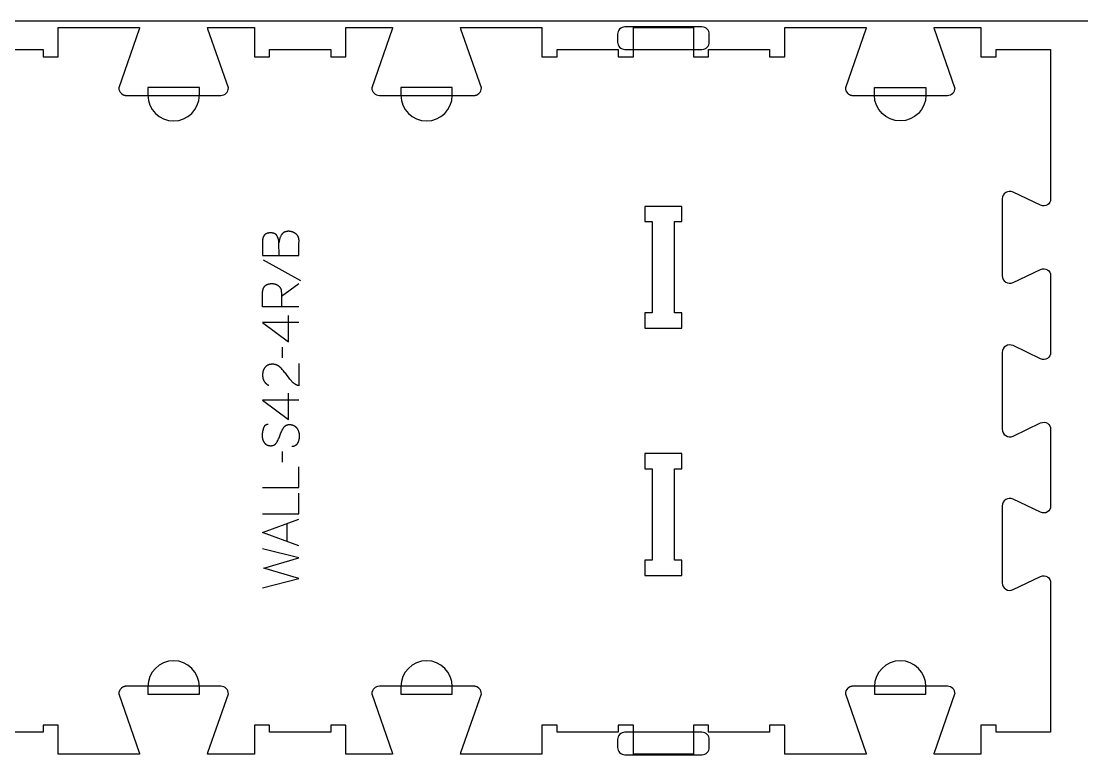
# Model space of a CAD drawing. Extents: x 0 to 4485, y 0 to 10771.
# Drawn here: x 1609 to 2485, y 6279 to 6889 of the extents above; entities that cross this region are included whole.
import ezdxf

# ---------------------------------------------------------------- set-up
doc = ezdxf.new("R2010")
doc.units = 0
for name, color, linetype in [('0_SHEET_SPRUCEPLY_2440X122', 1, 'CONTINUOUS'), ('1_ANYTOOL_1MMDEEP_LABELS_S', 2, 'CONTINUOUS'), ('3_ANYTOOL_CUTTHROUGH_INSID', 4, 'CONTINUOUS'), ('4_ANYTOOL_CUTTHROUGH_OUTSI', 5, 'CONTINUOUS'), ('5_ANYTOOL_HALF_MILL_9MM_IN', 3, 'CONTINUOUS')]:
    doc.layers.add(name, color=color, linetype=linetype)

msp = doc.modelspace()

# ---------------------------------------------------------------- linework, layer by layer
at = {"layer": '0_SHEET_SPRUCEPLY_2440X122'}
msp.add_lwpolyline([(371.7, 6889.42), (371.7, 5669.42), (2811.7, 5669.42), (2811.7, 6889.42)], close=True, dxfattribs=at)
at = {"layer": '1_ANYTOOL_1MMDEEP_LABELS_S', "color": 2}
for points in [[(1808.72, 6696), (1838.72, 6696), (1838.72, 6705.69), (1838.8, 6708.22), (1838.81, 6708.44), (1838.81, 6708.67), (1838.8, 6708.89), (1838.79, 6709.11), (1838.77, 6709.33), (1838.75, 6709.54), (1838.72, 6709.75), (1838.69, 6709.96), (1838.65, 6710.16), (1838.6, 6710.36), (1838.55, 6710.56), (1838.5, 6710.75), (1838.44, 6710.94), (1838.37, 6711.13), (1838.3, 6711.32), (1838.22, 6711.5), (1838.13, 6711.68), (1838.04, 6711.85), (1837.95, 6712.03), (1837.85, 6712.19), (1837.74, 6712.36), (1837.63, 6712.52), (1837.51, 6712.68), (1837.39, 6712.84), (1837.26, 6712.99), (1837.13, 6713.14), (1836.99, 6713.29), (1836.84, 6713.43), (1836.69, 6713.58), (1836.54, 6713.71), (1836.38, 6713.85), (1836.21, 6713.98), (1836.04, 6714.11), (1835.87, 6714.23), (1835.69, 6714.35), (1835.52, 6714.47), (1835.34, 6714.58), (1835.17, 6714.69), (1834.99, 6714.79), (1834.81, 6714.89), (1834.63, 6714.98), (1834.45, 6715.08), (1834.27, 6715.16), (1834.09, 6715.25), (1833.9, 6715.33), (1833.72, 6715.4), (1833.53, 6715.47), (1833.34, 6715.54), (1833.15, 6715.6), (1832.96, 6715.66), (1832.77, 6715.71), (1832.58, 6715.77), (1832.39, 6715.81), (1832.19, 6715.85), (1832, 6715.89), (1831.8, 6715.93), (1831.6, 6715.96), (1831.4, 6715.98), (1831.2, 6716.01), (1831, 6716.03), (1830.8, 6716.04), (1830.6, 6716.05), (1830.39, 6716.06), (1830.19, 6716.06), (1829.94, 6716.06), (1829.69, 6716.05), (1829.44, 6716.03), (1829.21, 6716.01), (1828.97, 6715.99), (1828.74, 6715.96), (1828.52, 6715.92), (1828.3, 6715.88), (1828.08, 6715.83), (1827.87, 6715.77), (1827.66, 6715.71), (1827.46, 6715.65), (1827.26, 6715.58), (1827.06, 6715.5), (1826.87, 6715.42), (1826.69, 6715.33), (1826.6, 6715.28), (1826.51, 6715.24), (1826.42, 6715.19), (1826.33, 6715.14), (1826.25, 6715.08), (1826.16, 6715.03), (1826.08, 6714.98), (1825.99, 6714.92), (1825.91, 6714.86), (1825.83, 6714.8), (1825.75, 6714.74), (1825.67, 6714.68), (1825.6, 6714.62), (1825.52, 6714.55), (1825.44, 6714.49), (1825.37, 6714.42), (1825.3, 6714.35), (1825.23, 6714.28), (1825.15, 6714.21), (1825.09, 6714.13), (1825.02, 6714.06), (1824.95, 6713.98), (1824.82, 6713.83), (1824.69, 6713.66), (1824.57, 6713.5), (1824.45, 6713.32), (1824.34, 6713.14), (1824.12, 6712.78), (1823.92, 6712.4), (1823.72, 6712.02), (1823.54, 6711.64), (1823.37, 6711.25), (1823.21, 6710.85), (1823.06, 6710.45), (1822.93, 6710.04), (1822.8, 6709.62), (1822.69, 6709.2), (1822.59, 6708.77), (1822.5, 6708.34), (1822.42, 6707.9), (1822.36, 6707.45), (1822.3, 6707), (1822.26, 6706.54)], [(1822.39, 6696), (1822.26, 6706.54), (1822.23, 6706.94), (1822.19, 6707.34), (1822.14, 6707.72), (1822.08, 6708.11), (1822.01, 6708.48), (1821.94, 6708.85), (1821.85, 6709.22), (1821.76, 6709.58), (1821.66, 6709.94), (1821.55, 6710.29), (1821.43, 6710.63), (1821.3, 6710.97), (1821.16, 6711.3), (1821.01, 6711.63), (1820.86, 6711.95), (1820.69, 6712.27), (1820.65, 6712.34), (1820.61, 6712.42), (1820.56, 6712.49), (1820.52, 6712.57), (1820.47, 6712.64), (1820.42, 6712.71), (1820.37, 6712.78), (1820.31, 6712.85), (1820.26, 6712.92), (1820.2, 6712.99), (1820.15, 6713.05), (1820.09, 6713.12), (1820.03, 6713.18), (1819.97, 6713.24), (1819.91, 6713.3), (1819.84, 6713.36), (1819.78, 6713.42), (1819.71, 6713.48), (1819.65, 6713.53), (1819.58, 6713.59), (1819.51, 6713.64), (1819.43, 6713.69), (1819.36, 6713.74), (1819.29, 6713.79), (1819.21, 6713.84), (1819.13, 6713.89), (1819.06, 6713.93), (1818.98, 6713.98), (1818.89, 6714.02), (1818.81, 6714.06), (1818.73, 6714.11), (1818.64, 6714.15), (1818.56, 6714.18), (1818.47, 6714.22), (1818.29, 6714.29), (1818.1, 6714.36), (1817.91, 6714.42), (1817.71, 6714.48), (1817.51, 6714.53), (1817.3, 6714.57), (1817.09, 6714.62), (1816.87, 6714.65), (1816.65, 6714.68), (1816.42, 6714.71), (1816.18, 6714.73), (1815.94, 6714.75), (1815.7, 6714.76), (1815.44, 6714.77), (1815.19, 6714.77), (1814.79, 6714.77), (1814.6, 6714.76), (1814.4, 6714.75), (1814.22, 6714.73), (1814.03, 6714.71), (1813.85, 6714.69), (1813.67, 6714.67), (1813.5, 6714.64), (1813.32, 6714.61), (1813.15, 6714.57), (1812.99, 6714.54), (1812.83, 6714.5), (1812.67, 6714.45), (1812.51, 6714.4), (1812.36, 6714.35), (1812.21, 6714.3), (1812.06, 6714.24), (1811.92, 6714.18), (1811.77, 6714.12), (1811.64, 6714.05), (1811.5, 6713.98), (1811.37, 6713.91), (1811.24, 6713.83), (1811.12, 6713.75), (1811, 6713.67), (1810.88, 6713.58), (1810.76, 6713.49), (1810.65, 6713.4), (1810.54, 6713.3), (1810.44, 6713.2), (1810.33, 6713.1), (1810.23, 6712.99), (1810.14, 6712.89), (1810.04, 6712.77), (1809.95, 6712.66), (1809.87, 6712.54), (1809.78, 6712.42), (1809.7, 6712.29), (1809.63, 6712.16), (1809.55, 6712.03), (1809.48, 6711.89), (1809.41, 6711.75), (1809.35, 6711.61), (1809.29, 6711.47), (1809.23, 6711.32), (1809.17, 6711.17), (1809.12, 6711.01), (1809.07, 6710.85), (1809.03, 6710.69), (1808.98, 6710.53), (1808.94, 6710.36), (1808.91, 6710.19), (1808.87, 6710.01), (1808.84, 6709.83), (1808.82, 6709.65), (1808.79, 6709.47), (1808.77, 6709.28), (1808.76, 6709.09), (1808.74, 6708.9), (1808.72, 6708.5), (1808.72, 6708.09), (1808.72, 6696)], [(1809.19, 6692.57), (1839.96, 6675.39)], [(1838.72, 6653.62), (1808.72, 6653.62), (1808.72, 6664.97), (1808.72, 6665.46), (1808.75, 6665.94), (1808.76, 6666.17), (1808.79, 6666.4), (1808.81, 6666.62), (1808.84, 6666.84), (1808.87, 6667.06), (1808.91, 6667.27), (1808.95, 6667.48), (1808.99, 6667.68), (1809.04, 6667.88), (1809.09, 6668.08), (1809.15, 6668.27), (1809.21, 6668.46), (1809.27, 6668.64), (1809.34, 6668.83), (1809.41, 6669), (1809.48, 6669.18), (1809.56, 6669.35), (1809.64, 6669.51), (1809.73, 6669.67), (1809.82, 6669.83), (1809.91, 6669.98), (1810.01, 6670.13), (1810.11, 6670.28), (1810.22, 6670.42), (1810.33, 6670.56), (1810.44, 6670.69), (1810.56, 6670.82), (1810.68, 6670.95), (1810.8, 6671.07), (1810.93, 6671.19), (1811.06, 6671.31), (1811.2, 6671.42), (1811.34, 6671.52), (1811.48, 6671.63), (1811.63, 6671.73), (1811.78, 6671.82), (1811.93, 6671.91), (1812.09, 6672), (1812.26, 6672.09), (1812.42, 6672.17), (1812.59, 6672.24), (1812.77, 6672.31), (1812.95, 6672.38), (1813.13, 6672.45), (1813.31, 6672.51), (1813.5, 6672.56), (1813.7, 6672.61), (1813.89, 6672.66), (1814.09, 6672.71), (1814.3, 6672.75), (1814.51, 6672.79), (1814.72, 6672.82), (1814.94, 6672.85), (1815.16, 6672.87), (1815.38, 6672.89), (1815.61, 6672.91), (1816.08, 6672.94), (1816.56, 6672.94), (1816.74, 6672.94), (1816.91, 6672.94), (1817.09, 6672.93), (1817.26, 6672.92), (1817.43, 6672.9), (1817.6, 6672.88), (1817.77, 6672.86), (1817.94, 6672.83), (1818.11, 6672.8), (1818.28, 6672.77), (1818.45, 6672.73), (1818.61, 6672.69), (1818.78, 6672.65), (1818.94, 6672.6), (1819.11, 6672.55), (1819.27, 6672.5), (1819.43, 6672.44), (1819.59, 6672.38), (1819.75, 6672.32), (1819.91, 6672.25), (1820.07, 6672.18), (1820.23, 6672.1), (1820.38, 6672.02), (1820.54, 6671.94), (1820.69, 6671.86), (1820.84, 6671.77), (1821, 6671.68), (1821.15, 6671.58), (1821.3, 6671.48), (1821.45, 6671.38), (1821.6, 6671.27), (1821.74, 6671.17), (1821.89, 6671.05), (1822.03, 6670.94), (1822.17, 6670.82), (1822.3, 6670.7), (1822.43, 6670.58), (1822.55, 6670.46), (1822.67, 6670.33), (1822.78, 6670.2), (1822.89, 6670.07), (1823, 6669.93), (1823.1, 6669.8), (1823.19, 6669.66), (1823.29, 6669.52), (1823.37, 6669.38), (1823.46, 6669.23), (1823.53, 6669.08), (1823.61, 6668.93), (1823.68, 6668.78), (1823.74, 6668.62), (1823.8, 6668.46), (1823.86, 6668.3), (1823.91, 6668.14), (1823.96, 6667.98), (1824, 6667.81), (1824.04, 6667.64), (1824.08, 6667.47), (1824.11, 6667.29), (1824.13, 6667.12), (1824.15, 6666.94), (1824.17, 6666.76), (1824.18, 6666.57), (1824.25, 6664.65), (1824.27, 6662.62), (1824.27, 6653.66)], [(1824.27, 6662.62), (1838.76, 6673.07)], [(1838.72, 6640.84), (1808.67, 6640.89), (1830.06, 6624.86)], [(1830.06, 6624.86), (1830.06, 6646.63)], [(1824.83, 6620.57), (1824.92, 6611.79)], [(1838.67, 6606.86), (1838.63, 6588.56), (1838.17, 6588.7), (1837.95, 6588.78), (1837.73, 6588.86), (1837.51, 6588.95), (1837.29, 6589.04), (1837.08, 6589.13), (1836.86, 6589.23), (1836.65, 6589.33), (1836.45, 6589.43), (1836.24, 6589.54), (1836.04, 6589.65), (1835.84, 6589.76), (1835.64, 6589.88), (1835.44, 6590), (1835.25, 6590.13), (1835.06, 6590.26), (1834.87, 6590.39), (1834.68, 6590.52), (1834.5, 6590.66), (1834.32, 6590.8), (1834.14, 6590.95), (1833.96, 6591.1), (1833.79, 6591.25), (1833.62, 6591.41), (1833.45, 6591.57), (1833.28, 6591.73), (1833.12, 6591.9), (1832.95, 6592.07), (1832.79, 6592.25), (1832.48, 6592.61), (1831.26, 6594.08), (1830.08, 6595.58), (1828.92, 6597.08), (1827.79, 6598.61), (1827.23, 6599.36), (1826.66, 6600.1), (1826.08, 6600.81), (1825.49, 6601.5), (1824.9, 6602.16), (1824.3, 6602.81), (1823.69, 6603.43), (1823.07, 6604.03), (1822.92, 6604.17), (1822.76, 6604.31), (1822.6, 6604.45), (1822.43, 6604.58), (1822.27, 6604.71), (1822.1, 6604.83), (1821.93, 6604.95), (1821.76, 6605.06), (1821.58, 6605.17), (1821.41, 6605.27), (1821.23, 6605.37), (1821.05, 6605.47), (1820.86, 6605.56), (1820.68, 6605.64), (1820.49, 6605.72), (1820.3, 6605.8), (1820.11, 6605.87), (1819.91, 6605.94), (1819.71, 6606), (1819.51, 6606.06), (1819.31, 6606.11), (1819.11, 6606.16), (1818.9, 6606.2), (1818.69, 6606.24), (1818.48, 6606.27), (1818.27, 6606.3), (1818.05, 6606.33), (1817.84, 6606.35), (1817.62, 6606.37), (1817.4, 6606.38), (1817.17, 6606.38), (1816.94, 6606.39), (1816.69, 6606.38), (1816.45, 6606.38), (1816.21, 6606.36), (1815.97, 6606.35), (1815.73, 6606.32), (1815.5, 6606.3), (1815.27, 6606.27), (1815.05, 6606.23), (1814.83, 6606.19), (1814.62, 6606.14), (1814.4, 6606.09), (1814.19, 6606.03), (1813.99, 6605.97), (1813.79, 6605.9), (1813.59, 6605.83), (1813.4, 6605.75), (1813.21, 6605.67), (1813.02, 6605.59), (1812.84, 6605.5), (1812.66, 6605.4), (1812.49, 6605.3), (1812.32, 6605.19), (1812.15, 6605.08), (1811.99, 6604.96), (1811.83, 6604.84), (1811.67, 6604.72), (1811.52, 6604.59), (1811.37, 6604.45), (1811.23, 6604.31), (1811.09, 6604.16), (1810.95, 6604.01), (1810.82, 6603.86), (1810.69, 6603.7), (1810.56, 6603.54), (1810.44, 6603.37), (1810.32, 6603.21), (1810.21, 6603.04), (1810.1, 6602.86), (1810, 6602.69), (1809.9, 6602.51), (1809.8, 6602.33), (1809.71, 6602.15), (1809.62, 6601.96), (1809.54, 6601.77), (1809.46, 6601.58), (1809.38, 6601.39), (1809.31, 6601.2), (1809.24, 6601), (1809.18, 6600.8), (1809.12, 6600.59), (1809.06, 6600.39), (1809.01, 6600.18), (1808.96, 6599.97), (1808.92, 6599.75), (1808.88, 6599.54), (1808.85, 6599.32), (1808.82, 6599.1), (1808.79, 6598.87), (1808.77, 6598.65), (1808.75, 6598.42), (1808.73, 6598.18), (1808.72, 6597.95), (1808.72, 6597.47), (1808.72, 6597.11), (1808.74, 6596.75), (1808.76, 6596.39), (1808.8, 6596.05), (1808.84, 6595.71), (1808.9, 6595.37), (1808.96, 6595.04), (1809.03, 6594.72), (1809.12, 6594.41), (1809.17, 6594.26), (1809.21, 6594.1), (1809.27, 6593.95), (1809.32, 6593.8), (1809.37, 6593.65), (1809.43, 6593.51), (1809.49, 6593.36), (1809.56, 6593.22), (1809.62, 6593.08), (1809.69, 6592.94), (1809.76, 6592.8), (1809.84, 6592.66), (1809.91, 6592.53), (1809.99, 6592.39), (1810.07, 6592.26), (1810.16, 6592.13), (1810.24, 6592), (1810.33, 6591.88), (1810.42, 6591.75), (1810.51, 6591.63), (1810.61, 6591.51), (1810.71, 6591.39), (1810.81, 6591.27), (1810.91, 6591.15), (1811.02, 6591.03), (1811.13, 6590.92), (1811.24, 6590.81), (1811.35, 6590.7), (1811.47, 6590.59), (1811.58, 6590.48), (1811.71, 6590.38), (1811.83, 6590.27), (1812.08, 6590.07), (1812.35, 6589.87), (1812.62, 6589.68), (1812.9, 6589.5), (1813.2, 6589.32), (1813.5, 6589.15), (1813.82, 6588.99)], [(1830.06, 6560.66), (1830.06, 6582.43)], [(1838.72, 6576.64), (1808.67, 6576.69), (1830.06, 6560.66)], [(1813.3, 6556.63), (1813.11, 6556.63), (1813.02, 6556.62), (1812.93, 6556.62), (1812.84, 6556.61), (1812.75, 6556.6), (1812.66, 6556.59), (1812.57, 6556.58), (1812.49, 6556.56), (1812.4, 6556.55), (1812.32, 6556.53), (1812.23, 6556.51), (1812.15, 6556.49), (1812.07, 6556.47), (1811.99, 6556.45), (1811.91, 6556.42), (1811.83, 6556.4), (1811.76, 6556.37), (1811.68, 6556.34), (1811.61, 6556.31), (1811.53, 6556.28), (1811.46, 6556.24), (1811.39, 6556.21), (1811.32, 6556.17), (1811.25, 6556.13), (1811.18, 6556.09), (1811.11, 6556.05), (1811.04, 6556), (1810.98, 6555.96), (1810.91, 6555.91), (1810.85, 6555.86), (1810.78, 6555.81), (1810.72, 6555.76), (1810.66, 6555.7), (1810.6, 6555.65), (1810.54, 6555.59), (1810.49, 6555.53), (1810.43, 6555.47), (1810.37, 6555.41), (1810.32, 6555.35), (1810.27, 6555.28), (1810.21, 6555.22), (1810.16, 6555.15), (1810.11, 6555.08), (1810.06, 6555.01), (1810.01, 6554.94), (1809.97, 6554.86), (1809.92, 6554.79), (1809.87, 6554.71), (1809.83, 6554.63), (1809.79, 6554.55), (1809.74, 6554.46), (1809.66, 6554.3), (1809.58, 6554.12), (1809.51, 6553.94), (1809.44, 6553.75), (1809.38, 6553.55), (1809.32, 6553.35), (1809.1, 6552.54), (1808.9, 6551.74), (1808.74, 6550.96), (1808.61, 6550.18), (1808.55, 6549.8), (1808.51, 6549.43), (1808.47, 6549.06), (1808.43, 6548.69), (1808.41, 6548.32), (1808.39, 6547.96), (1808.38, 6547.6), (1808.37, 6547.24), (1808.38, 6547.05), (1808.38, 6546.86), (1808.39, 6546.66), (1808.4, 6546.47), (1808.42, 6546.28), (1808.44, 6546.09), (1808.46, 6545.91), (1808.49, 6545.72), (1808.52, 6545.53), (1808.55, 6545.35), (1808.59, 6545.17), (1808.63, 6544.99), (1808.67, 6544.81), (1808.72, 6544.63), (1808.77, 6544.45), (1808.83, 6544.28), (1808.89, 6544.1), (1808.95, 6543.93), (1809.02, 6543.76), (1809.08, 6543.58), (1809.16, 6543.41), (1809.23, 6543.25), (1809.31, 6543.08), (1809.4, 6542.91), (1809.49, 6542.75), (1809.58, 6542.58), (1809.67, 6542.42), (1809.77, 6542.26), (1809.87, 6542.1), (1809.97, 6541.94), (1810.08, 6541.79), (1810.19, 6541.63), (1810.31, 6541.48), (1810.43, 6541.33), (1810.55, 6541.19), (1810.67, 6541.05), (1810.8, 6540.91), (1810.93, 6540.78), (1811.07, 6540.66), (1811.2, 6540.54), (1811.34, 6540.43), (1811.49, 6540.32), (1811.63, 6540.21), (1811.78, 6540.11), (1811.93, 6540.02), (1812.09, 6539.93), (1812.25, 6539.85), (1812.41, 6539.77), (1812.57, 6539.69), (1812.74, 6539.62), (1812.91, 6539.55), (1813.08, 6539.49), (1813.26, 6539.44), (1813.44, 6539.39), (1813.62, 6539.34), (1813.81, 6539.3), (1814, 6539.26), (1814.19, 6539.23), (1814.38, 6539.2), (1814.58, 6539.18), (1814.78, 6539.17), (1814.98, 6539.15), (1815.19, 6539.15), (1815.4, 6539.14), (1815.62, 6539.15), (1815.83, 6539.15), (1816.04, 6539.17), (1816.24, 6539.19), (1816.44, 6539.21), (1816.64, 6539.24), (1816.83, 6539.28), (1817.02, 6539.32), (1817.21, 6539.37), (1817.39, 6539.42), (1817.57, 6539.48), (1817.74, 6539.54), (1817.83, 6539.58), (1817.91, 6539.61), (1818, 6539.65), (1818.08, 6539.69), (1818.16, 6539.72), (1818.24, 6539.77), (1818.32, 6539.81), (1818.4, 6539.85), (1818.48, 6539.9), (1818.56, 6539.94), (1818.63, 6539.99), (1818.71, 6540.04), (1818.79, 6540.09), (1818.86, 6540.14), (1818.93, 6540.19), (1819, 6540.25), (1819.08, 6540.3), (1819.15, 6540.36), (1819.22, 6540.42), (1819.28, 6540.48), (1819.35, 6540.54), (1819.42, 6540.6), (1819.48, 6540.67), (1819.55, 6540.73), (1819.68, 6540.87), (1819.8, 6541.01), (1819.92, 6541.16), (1820.03, 6541.31), (1820.15, 6541.47), (1820.25, 6541.63), (1820.36, 6541.8), (1820.46, 6541.97), (1820.85, 6542.69), (1821.23, 6543.42), (1821.6, 6544.17), (1821.95, 6544.93), (1822.3, 6545.71), (1822.63, 6546.5), (1822.96, 6547.32), (1823.27, 6548.14), (1823.58, 6548.97), (1823.91, 6549.77), (1824.25, 6550.56), (1824.61, 6551.33), (1824.99, 6552.07), (1825.38, 6552.8), (1825.78, 6553.5), (1826.2, 6554.19), (1826.31, 6554.35), (1826.42, 6554.51), (1826.54, 6554.67), (1826.6, 6554.74), (1826.66, 6554.81), (1826.72, 6554.89), (1826.79, 6554.96), (1826.85, 6555.03), (1826.92, 6555.09), (1826.98, 6555.16), (1827.05, 6555.22), (1827.12, 6555.29), (1827.18, 6555.35), (1827.25, 6555.41), (1827.33, 6555.47), (1827.4, 6555.53), (1827.47, 6555.58), (1827.54, 6555.64), (1827.62, 6555.69), (1827.69, 6555.74), (1827.77, 6555.79), (1827.85, 6555.84), (1827.93, 6555.89), (1828.01, 6555.93), (1828.09, 6555.97), (1828.17, 6556.02), (1828.25, 6556.06), (1828.34, 6556.1), (1828.42, 6556.14), (1828.51, 6556.17), (1828.59, 6556.21), (1828.68, 6556.24), (1828.77, 6556.27), (1828.86, 6556.31), (1828.95, 6556.34), (1829.04, 6556.36), (1829.13, 6556.39), (1829.32, 6556.44), (1829.51, 6556.48), (1829.71, 6556.52), (1829.91, 6556.55), (1830.11, 6556.57), (1830.32, 6556.59), (1830.53, 6556.61), (1830.74, 6556.61), (1830.96, 6556.62), (1831.19, 6556.61), (1831.41, 6556.6), (1831.64, 6556.59), (1831.88, 6556.57), (1832.1, 6556.54), (1832.33, 6556.51), (1832.55, 6556.47), (1832.76, 6556.43), (1832.98, 6556.38), (1833.18, 6556.33), (1833.39, 6556.28), (1833.59, 6556.21), (1833.79, 6556.15), (1833.98, 6556.08), (1834.17, 6556), (1834.36, 6555.92), (1834.54, 6555.83), (1834.72, 6555.74), (1834.9, 6555.64), (1835.07, 6555.54), (1835.24, 6555.44), (1835.4, 6555.32), (1835.56, 6555.21), (1835.72, 6555.09), (1835.87, 6554.96), (1836.02, 6554.83), (1836.16, 6554.69), (1836.31, 6554.55), (1836.44, 6554.4), (1836.58, 6554.25), (1836.71, 6554.09), (1836.84, 6553.93), (1836.96, 6553.76), (1837.08, 6553.59), (1837.19, 6553.42), (1837.42, 6553.05), (1837.62, 6552.69), (1837.82, 6552.32), (1837.99, 6551.95), (1838.16, 6551.58), (1838.31, 6551.2), (1838.38, 6551.01), (1838.45, 6550.82), (1838.51, 6550.62), (1838.57, 6550.43), (1838.63, 6550.24), (1838.68, 6550.04), (1838.73, 6549.85), (1838.78, 6549.65), (1838.82, 6549.45), (1838.86, 6549.25), (1838.89, 6549.05), (1838.93, 6548.85), (1838.96, 6548.65), (1838.98, 6548.45), (1839.02, 6548.05), (1839.05, 6547.64), (1839.06, 6547.22), (1839.06, 6546.81), (1839.04, 6546.4), (1839.02, 6546), (1838.98, 6545.6), (1838.93, 6545.2), (1838.86, 6544.81), (1838.78, 6544.43), (1838.69, 6544.05), (1838.59, 6543.67), (1838.48, 6543.3), (1838.35, 6542.93), (1838.21, 6542.57), (1838.05, 6542.21), (1837.89, 6541.85), (1837.71, 6541.5), (1837.52, 6541.16), (1837.42, 6540.99), (1837.31, 6540.83), (1837.21, 6540.67), (1837.1, 6540.52), (1836.98, 6540.37), (1836.87, 6540.23), (1836.75, 6540.09), (1836.63, 6539.96), (1836.51, 6539.83), (1836.38, 6539.71), (1836.25, 6539.6), (1836.12, 6539.49), (1836.05, 6539.43), (1835.98, 6539.38), (1835.91, 6539.33), (1835.84, 6539.28), (1835.77, 6539.24), (1835.7, 6539.19), (1835.63, 6539.14), (1835.56, 6539.1), (1835.48, 6539.06), (1835.41, 6539.02), (1835.33, 6538.98), (1835.26, 6538.94), (1835.18, 6538.9), (1835.1, 6538.87), (1835.03, 6538.83), (1834.95, 6538.8), (1834.87, 6538.77), (1834.79, 6538.74), (1834.71, 6538.71), (1834.63, 6538.68), (1834.46, 6538.63), (1834.29, 6538.59), (1834.12, 6538.55), (1833.95, 6538.51), (1833.77, 6538.48), (1833.59, 6538.46), (1833.41, 6538.44), (1833.22, 6538.43), (1833.04, 6538.42), (1832.84, 6538.42)], [(1824.83, 6534.39), (1824.92, 6525.6)], [(1808.72, 6504.64), (1838.72, 6504.64), (1838.72, 6521.74)], [(1808.72, 6482.83), (1838.72, 6482.83), (1838.72, 6499.93)], [(1838.72, 6456.6), (1808.72, 6467.49), (1838.72, 6478.54)], [(1829.16, 6460.07), (1829.16, 6474.99)], [(1808.72, 6421.89), (1838.72, 6429.6), (1809.62, 6438.04), (1838.72, 6446.53), (1808.72, 6454.03)]]:
    msp.add_lwpolyline(points, dxfattribs=at)
at = {"layer": '3_ANYTOOL_CUTTHROUGH_INSID', "color": 4}
for points in [[(2124.45, 6736.42), (2124.45, 6724.17), (2130.45, 6724.17), (2130.45, 6648.67), (2124.45, 6648.67), (2124.45, 6636.17), (2154.95, 6636.17), (2154.95, 6648.67), (2148.95, 6648.67), (2148.95, 6724.17), (2154.95, 6724.17), (2154.95, 6736.67), (2124.45, 6736.67)], [(2154.95, 6432.42), (2154.95, 6444.67), (2148.95, 6444.67), (2148.95, 6520.17), (2154.95, 6520.17), (2154.95, 6532.67), (2124.45, 6532.67), (2124.45, 6520.17), (2130.45, 6520.17), (2130.45, 6444.67), (2124.45, 6444.67), (2124.45, 6432.17), (2154.95, 6432.17)]]:
    msp.add_lwpolyline(points, close=True, dxfattribs=at)
at = {"layer": '4_ANYTOOL_CUTTHROUGH_OUTSI', "color": 5}
msp.add_lwpolyline([(1576.95, 6866.17), (1627.45, 6866.17), (1627.45, 6860.17), (1639.95, 6860.17), (1639.95, 6884.17), (1707.14, 6884.17), (1707.14, 6884.17, -0.061485), (1706.91, 6882.78), (1690.01, 6834.5), (1690, 6834.46), (1690, 6834.42), (1690, 6834.42, 0.198912), (1691.83, 6830), (1691.93, 6829.9), (1692.04, 6829.8), (1692.16, 6829.7), (1692.27, 6829.6), (1692.39, 6829.5), (1692.51, 6829.41), (1692.64, 6829.32), (1692.76, 6829.23), (1692.89, 6829.15), (1693.02, 6829.07), (1693.16, 6828.99), (1693.29, 6828.91), (1693.43, 6828.84), (1693.57, 6828.77), (1693.71, 6828.71), (1693.85, 6828.65), (1694, 6828.59), (1694.14, 6828.54), (1694.29, 6828.49), (1694.44, 6828.44), (1694.59, 6828.4), (1694.74, 6828.36), (1694.89, 6828.32), (1695.04, 6828.29), (1695.19, 6828.26), (1695.34, 6828.24), (1695.49, 6828.22), (1695.64, 6828.2), (1695.79, 6828.19), (1695.94, 6828.18), (1696.1, 6828.17), (1696.25, 6828.17), (1774.25, 6828.17, 0.414214), (1780.5, 6834.42), (1780.5, 6834.46), (1780.48, 6834.5), (1763.58, 6882.78), (1763.58, 6882.78, -0.061485), (1763.35, 6884.17), (1801.95, 6884.17), (1801.95, 6860.17), (1814.45, 6860.17), (1814.45, 6866.17), (1864.95, 6866.17), (1864.95, 6860.17), (1865.2, 6860.17), (1877.2, 6860.17), (1877.45, 6860.17), (1877.45, 6884.17), (1916.05, 6884.17), (1916.05, 6884.17, -0.061485), (1915.81, 6882.78), (1898.92, 6834.5), (1898.9, 6834.46), (1898.9, 6834.42), (1898.9, 6834.42, 0.414214), (1905.15, 6828.17), (1983.15, 6828.17), (1983.3, 6828.17), (1983.45, 6828.18), (1983.6, 6828.19), (1983.75, 6828.2), (1983.9, 6828.22), (1984.06, 6828.24), (1984.21, 6828.26), (1984.36, 6828.29), (1984.51, 6828.32), (1984.66, 6828.36), (1984.81, 6828.4), (1984.96, 6828.44), (1985.11, 6828.49), (1985.25, 6828.54), (1985.4, 6828.59), (1985.54, 6828.65), (1985.69, 6828.71), (1985.83, 6828.77), (1985.97, 6828.84), (1986.1, 6828.91), (1986.24, 6828.99), (1986.37, 6829.07), (1986.5, 6829.15), (1986.63, 6829.23), (1986.76, 6829.32), (1986.88, 6829.41), (1987.01, 6829.5), (1987.12, 6829.6), (1987.24, 6829.7), (1987.35, 6829.8), (1987.46, 6829.9), (1987.57, 6830, 0.198912), (1989.4, 6834.42), (1989.4, 6834.46), (1989.39, 6834.5), (1972.49, 6882.78), (1972.49, 6882.78, -0.061485), (1972.26, 6884.17), (2039.45, 6884.17), (2039.45, 6860.17), (2051.95, 6860.17), (2051.95, 6866.17), (2102.45, 6866.17), (2102.45, 6860.17), (2114.95, 6860.17), (2114.95, 6884.17), (2164.45, 6884.17), (2164.45, 6860.17), (2176.95, 6860.17), (2176.95, 6866.17), (2227.45, 6866.17), (2227.45, 6860.17), (2239.95, 6860.17), (2239.95, 6884.17), (2289.7, 6884.17), (2307.14, 6884.17), (2307.14, 6884.17, -0.061486), (2306.91, 6882.78), (2290.01, 6834.5), (2290, 6834.46), (2290, 6834.42), (2290, 6834.42, 0.198912), (2291.83, 6830), (2291.93, 6829.9), (2292.04, 6829.79), (2292.16, 6829.69), (2292.27, 6829.6), (2292.39, 6829.5), (2292.51, 6829.41), (2292.64, 6829.32), (2292.76, 6829.23), (2292.89, 6829.15), (2293.02, 6829.07), (2293.16, 6828.99), (2293.29, 6828.91), (2293.43, 6828.84), (2293.57, 6828.77), (2293.71, 6828.71), (2293.85, 6828.65), (2294, 6828.59), (2294.14, 6828.54), (2294.29, 6828.49), (2294.44, 6828.44), (2294.59, 6828.4), (2294.74, 6828.36), (2294.89, 6828.32), (2295.04, 6828.29), (2295.19, 6828.26), (2295.34, 6828.24), (2295.49, 6828.22), (2295.64, 6828.2), (2295.79, 6828.19), (2295.94, 6828.18), (2296.1, 6828.17), (2296.25, 6828.17), (2374.25, 6828.17, 0.414214), (2380.5, 6834.42), (2380.5, 6834.46), (2380.48, 6834.5), (2363.58, 6882.78), (2363.58, 6882.78, -0.061485), (2363.35, 6884.17), (2401.95, 6884.17), (2401.95, 6860.17), (2414.45, 6860.17), (2414.45, 6866.17), (2459.45, 6866.17), (2459.45, 6742.78), (2459.45, 6742.78, -0.551268), (2451.23, 6737.58), (2428.39, 6748.46, 0.257375), (2422.36, 6748.1, 0.257375), (2419.45, 6742.82), (2419.45, 6679.43, 0.257375), (2422.36, 6674.14, 0.257375), (2428.39, 6673.78), (2451.23, 6684.66, -0.551268), (2459.45, 6679.47), (2459.45, 6616.08, -0.551268), (2451.23, 6610.88), (2428.39, 6621.76, 0.257375), (2422.36, 6621.4, 0.257375), (2419.45, 6616.12), (2419.45, 6552.73, 0.551268), (2428.39, 6547.08), (2451.23, 6557.96, -0.551268), (2459.45, 6552.77), (2459.45, 6489.38, -0.551268), (2451.23, 6484.18), (2428.39, 6495.06, 0.551268), (2419.45, 6489.42), (2419.45, 6426.03, 0.257375), (2422.36, 6420.74, 0.257375), (2428.39, 6420.38), (2451.23, 6431.26, -0.551268), (2459.45, 6426.07), (2459.45, 6302.67), (2414.45, 6302.67), (2414.45, 6308.67), (2401.95, 6308.67), (2401.95, 6284.67), (2363.35, 6284.67), (2363.35, 6284.67, -0.061485), (2363.58, 6286.06), (2380.48, 6334.34), (2380.5, 6334.38), (2380.5, 6334.42), (2380.5, 6334.42, 0.414214), (2374.25, 6340.67), (2296.25, 6340.67), (2296.1, 6340.67), (2295.94, 6340.66), (2295.79, 6340.66), (2295.64, 6340.64), (2295.49, 6340.63), (2295.34, 6340.61), (2295.19, 6340.58), (2295.04, 6340.55), (2294.89, 6340.52), (2294.74, 6340.49), (2294.59, 6340.45), (2294.44, 6340.4), (2294.29, 6340.36), (2294.14, 6340.31), (2294, 6340.25), (2293.85, 6340.2), (2293.71, 6340.13), (2293.57, 6340.07), (2293.43, 6340), (2293.29, 6339.93), (2293.16, 6339.86), (2293.02, 6339.78), (2292.89, 6339.7), (2292.76, 6339.61), (2292.64, 6339.52), (2292.51, 6339.43), (2292.39, 6339.34), (2292.27, 6339.25), (2292.16, 6339.15), (2292.04, 6339.05), (2291.93, 6338.95), (2291.83, 6338.84, 0.198912), (2290, 6334.42), (2290, 6334.38), (2290.01, 6334.34), (2306.91, 6286.06), (2306.91, 6286.06, -0.061485), (2307.14, 6284.67), (2289.7, 6284.67), (2239.95, 6284.67), (2239.95, 6308.67), (2227.45, 6308.67), (2227.45, 6302.67), (2176.95, 6302.67), (2176.95, 6308.67), (2164.45, 6308.67), (2164.45, 6284.67), (2114.95, 6284.67), (2114.95, 6308.67), (2102.45, 6308.67), (2102.45, 6302.67), (2051.95, 6302.67), (2051.95, 6308.67), (2039.45, 6308.67), (2039.45, 6284.67), (1989.7, 6284.67), (1972.26, 6284.67), (1972.26, 6284.67, -0.061485), (1972.49, 6286.06), (1989.39, 6334.34), (1989.4, 6334.38), (1989.4, 6334.42), (1989.4, 6334.42, 0.198912), (1987.57, 6338.84), (1987.46, 6338.95), (1987.35, 6339.05), (1987.24, 6339.15), (1987.12, 6339.25), (1987.01, 6339.34), (1986.88, 6339.44), (1986.76, 6339.53), (1986.63, 6339.61), (1986.5, 6339.7), (1986.37, 6339.78), (1986.24, 6339.86), (1986.1, 6339.93), (1985.97, 6340), (1985.83, 6340.07), (1985.69, 6340.14), (1985.54, 6340.2), (1985.4, 6340.25), (1985.25, 6340.31), (1985.11, 6340.36), (1984.96, 6340.41), (1984.81, 6340.45), (1984.66, 6340.49), (1984.51, 6340.52), (1984.36, 6340.55), (1984.21, 6340.58), (1984.06, 6340.61), (1983.9, 6340.63), (1983.75, 6340.64), (1983.6, 6340.66), (1983.45, 6340.67), (1983.3, 6340.67), (1983.15, 6340.67), (1905.15, 6340.67, 0.414214), (1898.9, 6334.42), (1898.9, 6334.38), (1898.92, 6334.34), (1915.81, 6286.06), (1915.81, 6286.06, -0.061485), (1916.05, 6284.67), (1877.45, 6284.67), (1877.45, 6308.67), (1864.95, 6308.67), (1864.95, 6302.67), (1814.45, 6302.67), (1814.45, 6308.67), (1801.95, 6308.67), (1801.95, 6284.67), (1763.35, 6284.67), (1763.35, 6284.67, -0.061485), (1763.58, 6286.06), (1780.48, 6334.34), (1780.5, 6334.38), (1780.5, 6334.42), (1780.5, 6334.42, 0.414214), (1774.25, 6340.67), (1696.25, 6340.67), (1696.1, 6340.67), (1695.94, 6340.67), (1695.79, 6340.66), (1695.64, 6340.64), (1695.49, 6340.63), (1695.34, 6340.61), (1695.19, 6340.58), (1695.04, 6340.55), (1694.89, 6340.52), (1694.74, 6340.49), (1694.59, 6340.45), (1694.44, 6340.41), (1694.29, 6340.36), (1694.14, 6340.31), (1694, 6340.25), (1693.85, 6340.2), (1693.71, 6340.14), (1693.57, 6340.07), (1693.43, 6340), (1693.29, 6339.93), (1693.16, 6339.86), (1693.02, 6339.78), (1692.89, 6339.7), (1692.76, 6339.61), (1692.64, 6339.53), (1692.51, 6339.44), (1692.39, 6339.34), (1692.27, 6339.25), (1692.16, 6339.15), (1692.04, 6339.05), (1691.93, 6338.95), (1691.83, 6338.84, 0.198912), (1690, 6334.42), (1690, 6334.38), (1690.01, 6334.34), (1706.91, 6286.06), (1706.91, 6286.06, -0.061485), (1707.14, 6284.67), (1689.7, 6284.67), (1639.95, 6284.67), (1639.95, 6308.67), (1627.45, 6308.67), (1627.45, 6302.67), (1576.95, 6302.67)], format="xyb", dxfattribs=at)
at = {"layer": '5_ANYTOOL_HALF_MILL_9MM_IN'}
for points in [[(2107.82, 6884.67, 0.414214), (2101.82, 6878.67), (2101.82, 6872.17, 0.414214), (2107.82, 6866.17), (2171.57, 6866.17, 0.414214), (2177.57, 6872.17), (2177.57, 6878.67, 0.414214), (2171.57, 6884.67)], [(1714, 6828.42, 1), (1756.5, 6828.42), (1756.5, 6828.67), (1756.5, 6834.67), (1714, 6834.67), (1714, 6828.67), (1714, 6828.42)], [(1922.9, 6828.42, 1), (1965.4, 6828.42), (1965.4, 6828.67), (1965.4, 6834.67), (1922.9, 6834.67), (1922.9, 6828.67), (1922.9, 6828.42)], [(2356.5, 6828.42, -1), (2314, 6828.42), (2314, 6828.67), (2314, 6834.67), (2356.5, 6834.67), (2356.5, 6828.67), (2356.5, 6828.42)], [(1756.5, 6340.42, 1), (1714, 6340.42), (1714, 6340.17), (1714, 6334.17), (1756.5, 6334.17), (1756.5, 6340.17), (1756.5, 6340.42)], [(1965.4, 6340.42, 1), (1922.9, 6340.42), (1922.9, 6340.17), (1922.9, 6334.17), (1965.4, 6334.17), (1965.4, 6340.17), (1965.4, 6340.42)], [(2356.5, 6340.42, 1), (2314, 6340.42), (2314, 6340.17), (2314, 6334.17), (2356.5, 6334.17), (2356.5, 6340.17), (2356.5, 6340.42)], [(2107.82, 6302.67, 0.414214), (2101.82, 6296.67), (2101.82, 6290.17, 0.414214), (2107.82, 6284.17), (2171.57, 6284.17, 0.414214), (2177.57, 6290.17), (2177.57, 6296.67, 0.414214), (2171.57, 6302.67)]]:
    msp.add_lwpolyline(points, format="xyb", close=True, dxfattribs=at)

doc.saveas('drawing.dxf')
